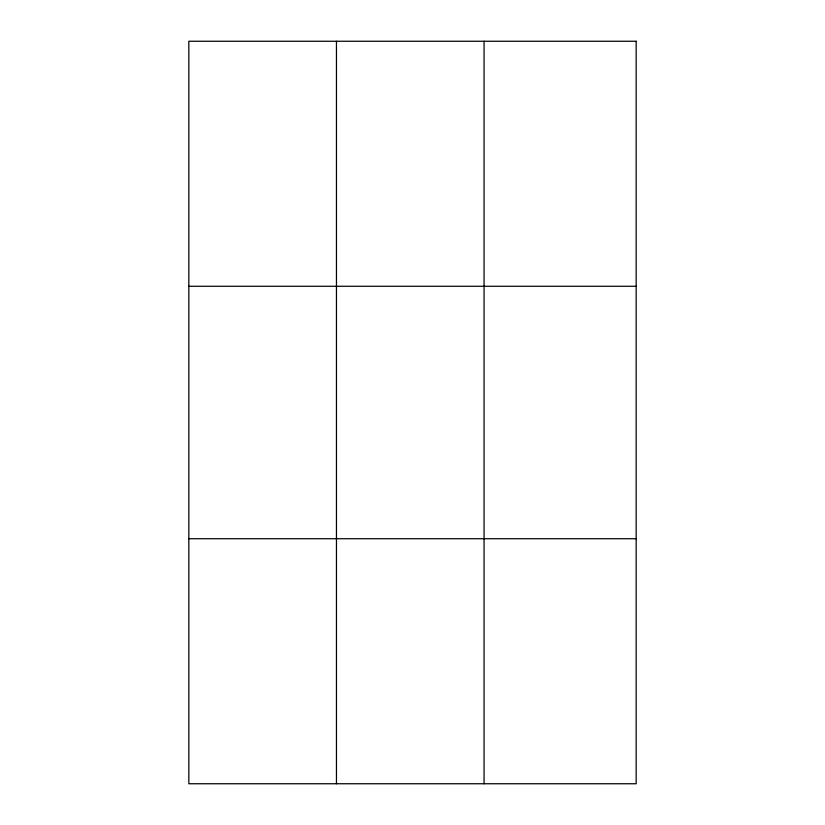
<?xml version="1.0" encoding="UTF-8"?>
<svg xmlns="http://www.w3.org/2000/svg" width="825" height="825" viewBox="0 0 825 825"><rect width="100%" height="100%" fill="white"/><g stroke="black" fill="none" stroke-linecap="round" stroke-linejoin="round"><path stroke-width="1.24" d="M336.456 41.25L336.456 783.75M484.069 41.25L484.069 783.75M188.832 286.275L636.168 286.275M188.832 538.725L636.168 538.725M636.168 41.25L636.168 783.75L188.832 783.75L188.832 41.25L636.168 41.25"/></g></svg>
